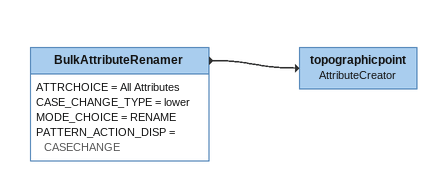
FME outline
BulkAttributeRenamer
    ATTRCHOICE = All Attributes
    CASE_CHANGE_TYPE = lower
    MODE_CHOICE = RENAME
    PATTERN_ACTION_DISP = CASECHANGE
    -> topographicpoint
topographicpoint: AttributeCreator
